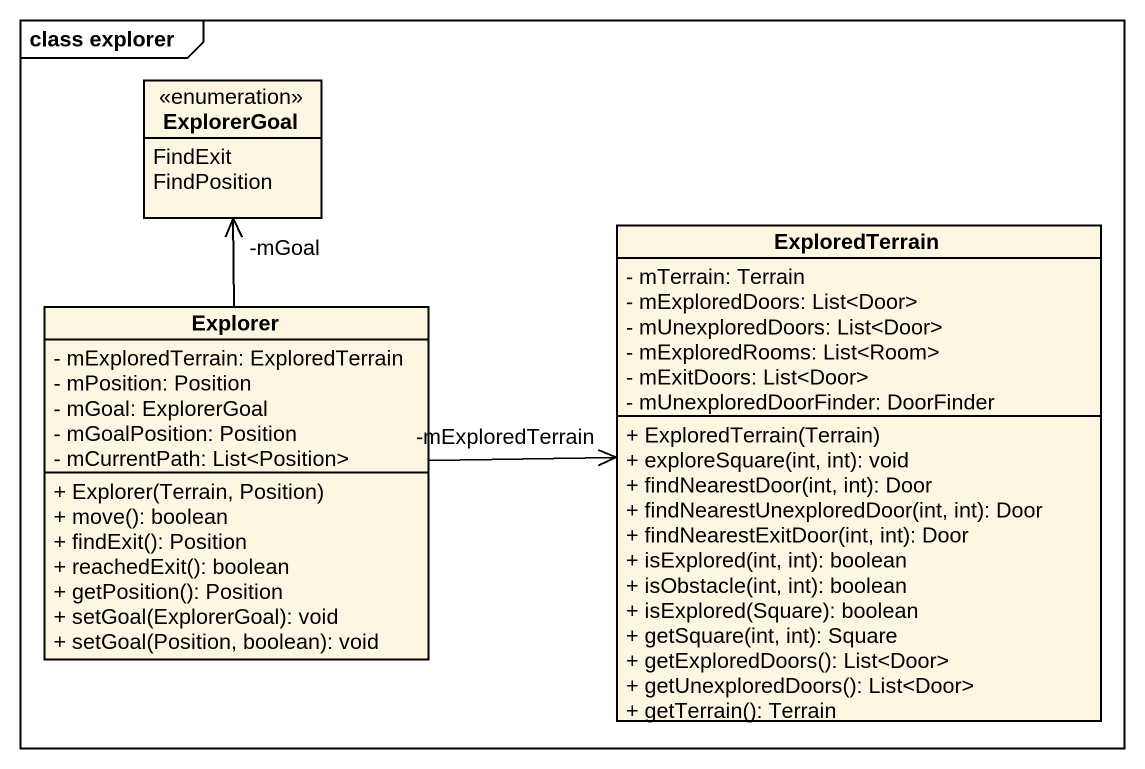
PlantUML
@startuml
mainframe class explorer
hide circle
hide empty members
skinparam classAttributeIconSize 0
enum ExplorerGoal {
  FindExit
  FindPosition
}
class ExploredTerrain {
  - mTerrain: Terrain
  - mExploredDoors: List<Door>
  - mUnexploredDoors: List<Door>
  - mExploredRooms: List<Room>
  - mExitDoors: List<Door>
  - mUnexploredDoorFinder: DoorFinder
  + ExploredTerrain(Terrain)
  + exploreSquare(int, int): void
  + findNearestDoor(int, int): Door
  + findNearestUnexploredDoor(int, int): Door
  + findNearestExitDoor(int, int): Door
  + isExplored(int, int): boolean
  + isObstacle(int, int): boolean
  + isExplored(Square): boolean
  + getSquare(int, int): Square
  + getExploredDoors(): List<Door>
  + getUnexploredDoors(): List<Door>
  + getTerrain(): Terrain
}
class Explorer {
  - mExploredTerrain: ExploredTerrain
  - mPosition: Position
  - mGoal: ExplorerGoal
  - mGoalPosition: Position
  - mCurrentPath: List<Position>
  + Explorer(Terrain, Position)
  + move(): boolean
  + findExit(): Position
  + reachedExit(): boolean
  + getPosition(): Position
  + setGoal(ExplorerGoal): void
  + setGoal(Position, boolean): void
}
Explorer -up-> "-mGoal" ExplorerGoal
Explorer -right-> "-mExploredTerrain" ExploredTerrain
@enduml
